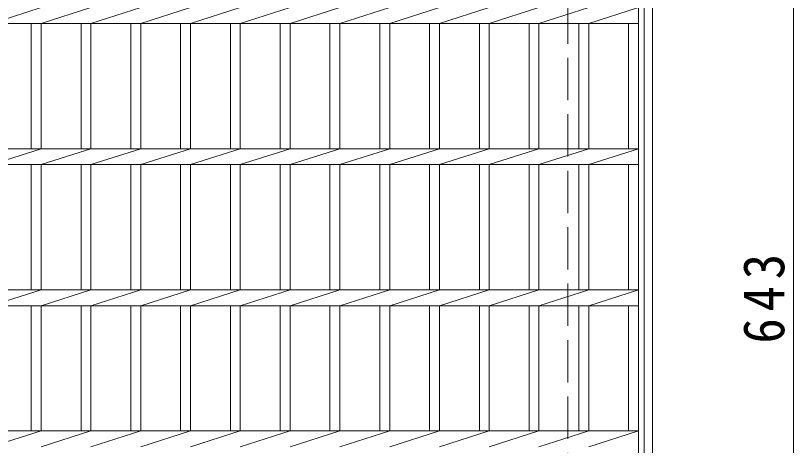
# Model space of a CAD drawing. Units: millimetres at full size, sheet at 1:10; details may follow other scales. Extents: x -1532 to 1931, y -1938 to 1629.
# Drawn here: x -978 to -426, y 954 to 1258 of the extents above; entities that cross this region are included whole.
import ezdxf

# ---------------------------------------------------------------- set-up
doc = ezdxf.new("R2010")
doc.units = ezdxf.units.MM
doc.header["$LTSCALE"] = 10
doc.linetypes.add('DASHED3', pattern=[4, 3, -1])
for name, color, linetype, lineweight in [('C-1', 2, 'Continuous', 9), ('C-2', 3, 'Continuous', 9), ('C-4', 7, 'Continuous', 9)]:
    doc.layers.add(name, color=color, linetype=linetype, lineweight=lineweight)
doc.styles.add('ＭＳ ゴシック', font='')
doc.styles.get('ＭＳ ゴシック').set_extended_font_data('MS Gothic')

msp = doc.modelspace()

# ---------------------------------------------------------------- linework, layer by layer
at = {"layer": 'C-1'}
for p, q in [((-526.5, 698.35), (-526.5, 1418.35)), ((-532.5, 1412.35), (-532.5, 704.35))]:
    msp.add_line(p, q, dxfattribs=at)
at = {"layer": 'C-1', "linetype": 'DASHED3'}
msp.add_line((-586.5, 758.35), (-586.5, 1358.35), dxfattribs=at)
at = {"layer": 'C-2'}
for p, q in [((-536.5, 708.35), (-536.5, 1408.35)), ((-995.5, 1252.7), (-960.2, 1264)), ((-960.2, 1252.7), (-924.8, 1264)), ((-924.8, 1252.7), (-889.5, 1264)), ((-889.5, 1252.7), (-854.2, 1264)), ((-854.2, 1252.7), (-818.9, 1264)), ((-818.9, 1252.7), (-783.6, 1264)), ((-783.6, 1252.7), (-748.3, 1264)), ((-748.3, 1252.7), (-712.9, 1264)), ((-712.9, 1252.7), (-677.6, 1264)), ((-677.6, 1252.7), (-642.3, 1264)), ((-642.3, 1252.7), (-607, 1264)), ((-607, 1252.7), (-571.7, 1264)), ((-571.7, 1252.7), (-536.5, 1264)), ((-1236.5, 1252.7), (-536.5, 1252.7)), ((-967.2, 1164), (-967.2, 1252.7)), ((-960.2, 1164), (-960.2, 1252.7)), ((-931.8, 1164), (-931.8, 1252.7)), ((-924.8, 1164), (-924.8, 1252.7)), ((-896.5, 1164), (-896.5, 1252.7)), ((-889.5, 1164), (-889.5, 1252.7)), ((-861.2, 1164), (-861.2, 1252.7)), ((-854.2, 1164), (-854.2, 1252.7)), ((-825.9, 1164), (-825.9, 1252.7)), ((-818.9, 1164), (-818.9, 1252.7)), ((-790.6, 1164), (-790.6, 1252.7)), ((-783.6, 1164), (-783.6, 1252.7)), ((-755.3, 1164), (-755.3, 1252.7)), ((-748.3, 1164), (-748.3, 1252.7)), ((-719.9, 1164), (-719.9, 1252.7)), ((-712.9, 1164), (-712.9, 1252.7)), ((-684.6, 1164), (-684.6, 1252.7)), ((-677.6, 1164), (-677.6, 1252.7)), ((-649.3, 1164), (-649.3, 1252.7)), ((-642.3, 1164), (-642.3, 1252.7)), ((-614, 1164), (-614, 1252.7)), ((-607, 1164), (-607, 1252.7)), ((-578.7, 1164), (-578.7, 1252.7)), ((-571.7, 1164), (-571.7, 1252.7)), ((-543.5, 1164), (-543.5, 1252.7)), ((-1236.5, 1164), (-536.5, 1164)), ((-995.5, 1152.7), (-960.2, 1164)), ((-960.2, 1152.7), (-924.8, 1164)), ((-924.8, 1152.7), (-889.5, 1164)), ((-889.5, 1152.7), (-854.2, 1164)), ((-854.2, 1152.7), (-818.9, 1164)), ((-818.9, 1152.7), (-783.6, 1164)), ((-783.6, 1152.7), (-748.3, 1164)), ((-748.3, 1152.7), (-712.9, 1164)), ((-712.9, 1152.7), (-677.6, 1164)), ((-677.6, 1152.7), (-642.3, 1164)), ((-642.3, 1152.7), (-607, 1164)), ((-607, 1152.7), (-571.7, 1164)), ((-571.7, 1152.7), (-536.5, 1164)), ((-1236.5, 1152.7), (-536.5, 1152.7)), ((-967.2, 1064), (-967.2, 1152.7)), ((-960.2, 1064), (-960.2, 1152.7)), ((-931.8, 1064), (-931.8, 1152.7)), ((-924.8, 1064), (-924.8, 1152.7)), ((-896.5, 1064), (-896.5, 1152.7)), ((-889.5, 1064), (-889.5, 1152.7)), ((-861.2, 1064), (-861.2, 1152.7)), ((-854.2, 1064), (-854.2, 1152.7)), ((-825.9, 1064), (-825.9, 1152.7)), ((-818.9, 1064), (-818.9, 1152.7)), ((-790.6, 1064), (-790.6, 1152.7)), ((-783.6, 1064), (-783.6, 1152.7)), ((-755.3, 1064), (-755.3, 1152.7)), ((-748.3, 1064), (-748.3, 1152.7)), ((-719.9, 1064), (-719.9, 1152.7)), ((-712.9, 1064), (-712.9, 1152.7)), ((-684.6, 1064), (-684.6, 1152.7)), ((-677.6, 1064), (-677.6, 1152.7)), ((-649.3, 1064), (-649.3, 1152.7)), ((-642.3, 1064), (-642.3, 1152.7)), ((-614, 1064), (-614, 1152.7)), ((-607, 1064), (-607, 1152.7)), ((-578.7, 1064), (-578.7, 1152.7)), ((-571.7, 1064), (-571.7, 1152.7)), ((-543.5, 1064), (-543.5, 1152.7)), ((-1236.5, 1064), (-536.5, 1064)), ((-995.5, 1052.7), (-960.2, 1064)), ((-960.2, 1052.7), (-924.8, 1064)), ((-924.8, 1052.7), (-889.5, 1064)), ((-889.5, 1052.7), (-854.2, 1064)), ((-854.2, 1052.7), (-818.9, 1064)), ((-818.9, 1052.7), (-783.6, 1064)), ((-783.6, 1052.7), (-748.3, 1064)), ((-748.3, 1052.7), (-712.9, 1064)), ((-712.9, 1052.7), (-677.6, 1064)), ((-677.6, 1052.7), (-642.3, 1064)), ((-642.3, 1052.7), (-607, 1064)), ((-607, 1052.7), (-571.7, 1064)), ((-571.7, 1052.7), (-536.5, 1064)), ((-1236.5, 1052.7), (-536.5, 1052.7)), ((-967.2, 964), (-967.2, 1052.7)), ((-960.2, 964), (-960.2, 1052.7)), ((-931.8, 964), (-931.8, 1052.7)), ((-924.8, 964), (-924.8, 1052.7)), ((-896.5, 964), (-896.5, 1052.7)), ((-889.5, 964), (-889.5, 1052.7)), ((-861.2, 964), (-861.2, 1052.7)), ((-854.2, 964), (-854.2, 1052.7)), ((-825.9, 964), (-825.9, 1052.7)), ((-818.9, 964), (-818.9, 1052.7)), ((-790.6, 964), (-790.6, 1052.7)), ((-783.6, 964), (-783.6, 1052.7)), ((-755.3, 964), (-755.3, 1052.7)), ((-748.3, 964), (-748.3, 1052.7)), ((-719.9, 964), (-719.9, 1052.7)), ((-712.9, 964), (-712.9, 1052.7)), ((-684.6, 964), (-684.6, 1052.7)), ((-677.6, 964), (-677.6, 1052.7)), ((-649.3, 964), (-649.3, 1052.7)), ((-642.3, 964), (-642.3, 1052.7)), ((-614, 964), (-614, 1052.7)), ((-607, 964), (-607, 1052.7)), ((-578.7, 964), (-578.7, 1052.7)), ((-571.7, 964), (-571.7, 1052.7)), ((-543.5, 964), (-543.5, 1052.7)), ((-1236.5, 964), (-536.5, 964)), ((-995.5, 952.7), (-960.2, 964)), ((-960.2, 952.7), (-924.8, 964)), ((-924.8, 952.7), (-889.5, 964)), ((-889.5, 952.7), (-854.2, 964)), ((-854.2, 952.7), (-818.9, 964)), ((-818.9, 952.7), (-783.6, 964)), ((-783.6, 952.7), (-748.3, 964)), ((-748.3, 952.7), (-712.9, 964)), ((-712.9, 952.7), (-677.6, 964)), ((-677.6, 952.7), (-642.3, 964)), ((-642.3, 952.7), (-607, 964)), ((-607, 952.7), (-571.7, 964)), ((-571.7, 952.7), (-536.5, 964))]:
    msp.add_line(p, q, dxfattribs=at)
at = {"layer": 'C-4'}
msp.add_line((-426.5, 736.85), (-426.5, 1379.85), dxfattribs=at)

# ---------------------------------------------------------------- texts
at = {"layer": 'C-4', "color": 2, "insert": (-432.5, 1025.85), "char_height": 29.33, "attachment_point": 7, "rotation": 90, "style": 'ＭＳ ゴシック'}
msp.add_mtext('\\T1.27;\\W0.9;643', dxfattribs=at)

doc.saveas('drawing.dxf')
